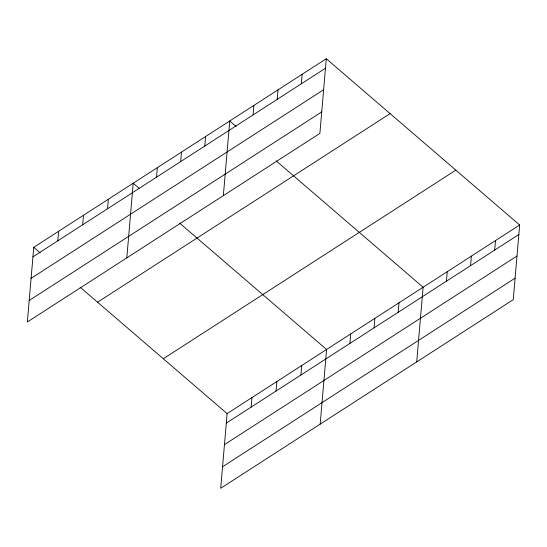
<?xml version="1.0" encoding="UTF-8"?>
<svg xmlns="http://www.w3.org/2000/svg" width="547" height="547" viewBox="0 0 547 547"><rect width="100%" height="100%" fill="white"/><g stroke="black" fill="none" stroke-linecap="round" stroke-linejoin="round"><path stroke-width="0.82" d="M326.285 58.734L33.75 247.333L27.35 321.992L319.886 133.393L326.285 58.734L519.65 225.008L513.25 299.667L220.714 488.266L227.114 413.607L519.65 225.008M57.797 240.817L58.618 231.306M82.665 224.783L83.479 215.272M107.533 208.756L108.347 199.245M126.815 257.863L133.215 183.211L139.013 188.202M156.531 177.166L157.345 167.655M180.667 161.604L181.481 152.093M204.797 146.042L205.617 136.531M223.347 195.628L229.747 120.976L236.195 126.514M253.07 114.925L253.883 105.414M277.199 99.369L278.02 89.858M251.162 407.091L251.982 397.58M301.335 83.807L302.149 74.296M276.03 391.057L276.844 381.546M300.898 375.03L301.712 365.519M320.173 424.137L326.58 349.485L179.621 223.114M349.895 343.441L350.709 333.923M374.032 327.879L374.845 318.368M398.161 312.316L398.982 302.806M416.711 361.902L423.111 287.25L276.16 160.88M446.434 281.199L447.248 271.688M470.564 265.644L471.384 256.126M494.7 250.082L495.514 240.571M32.936 256.851L325.472 68.245M31.09 278.341L323.626 89.742M29.196 300.494L321.732 111.896M97.557 302.204L390.093 113.605M163.307 358.736L455.842 170.138M226.301 423.118L518.836 234.519M224.455 444.615L516.99 256.017M222.554 466.769L515.089 278.17M33.75 247.333L40.198 252.878M80.156 287.243L227.114 413.607"/></g></svg>
